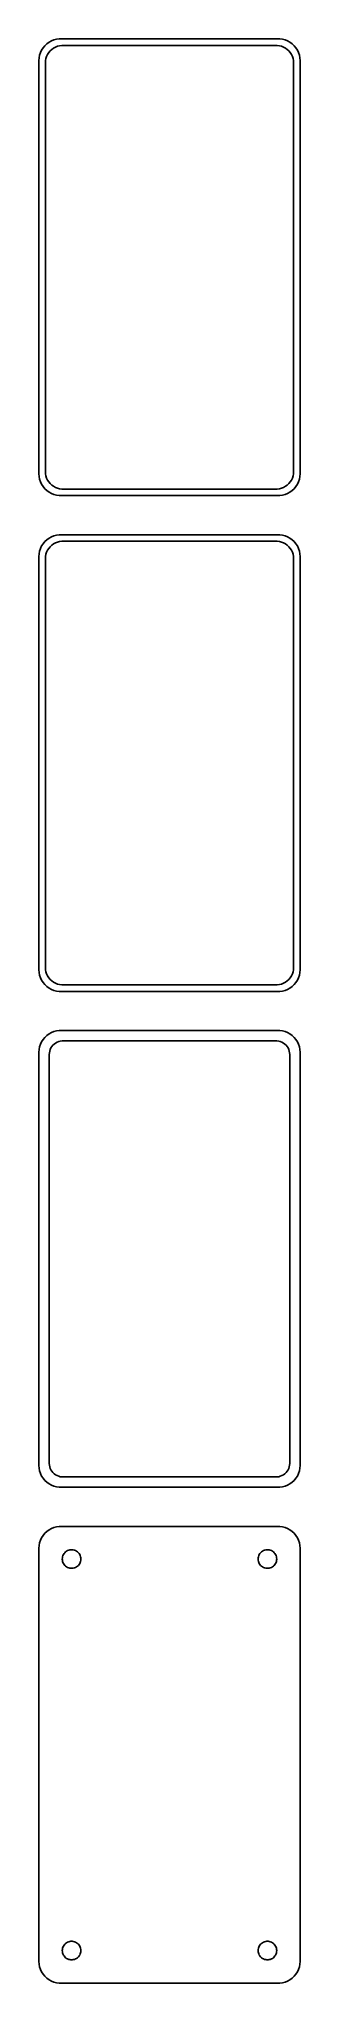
# Model space of a CAD drawing. Header units: metres. Extents: x -30 to 30, y 404 to 850.
import ezdxf

# ---------------------------------------------------------------- set-up
doc = ezdxf.new("R2010")
doc.units = ezdxf.units.M

msp = doc.modelspace()

# ---------------------------------------------------------------- linework, layer by layer
for p, q in [((-28.1871, 849.353), (-28.6448, 848.923)), ((-27.6791, 849.722), (-28.1871, 849.353)), ((-27.1289, 850.024), (-27.6791, 849.722)), ((-26.5451, 850.255), (-27.1289, 850.024)), ((-25.9369, 850.411), (-26.5451, 850.255)), ((-25.3139, 850.49), (-25.9369, 850.411)), ((25.3139, 850.49), (-25.3139, 850.49)), ((25.9369, 850.411), (25.3139, 850.49)), ((26.5451, 850.255), (25.9369, 850.411)), ((27.1289, 850.024), (26.5451, 850.255)), ((27.6791, 849.722), (27.1289, 850.024)), ((28.1871, 849.353), (27.6791, 849.722)), ((28.6448, 848.923), (28.1871, 849.353)), ((-29.9606, 846.127), (-30, 845.5)), ((-30, 845.5), (-30, 750.5)), ((-29.8429, 846.743), (-29.9606, 846.127)), ((-29.6489, 847.341), (-29.8429, 846.743)), ((-29.3815, 847.909), (-29.6489, 847.341)), ((-29.0451, 848.439), (-29.3815, 847.909)), ((-28.6448, 848.923), (-29.0451, 848.439)), ((-28.5, 845), (-28.4684, 845.501)), ((-28.5, 751), (-28.5, 845)), ((-28.4684, 845.501), (-28.3743, 845.995)), ((-28.3743, 845.995), (-28.2191, 846.472)), ((-28.2191, 846.472), (-28.0052, 846.927)), ((-28.0052, 846.927), (-27.7361, 847.351)), ((-27.7361, 847.351), (-27.4159, 847.738)), ((-27.4159, 847.738), (-27.0497, 848.082)), ((-27.0497, 848.082), (-26.6433, 848.377)), ((-26.6433, 848.377), (-26.2031, 848.619)), ((-26.2031, 848.619), (-25.7361, 848.804)), ((-25.7361, 848.804), (-25.2495, 848.929)), ((-25.2495, 848.929), (-24.7512, 848.992)), ((-24.7512, 848.992), (24.7512, 848.992)), ((24.7512, 848.992), (25.2495, 848.929)), ((25.2495, 848.929), (25.7361, 848.804)), ((25.7361, 848.804), (26.2031, 848.619)), ((26.2031, 848.619), (26.6433, 848.377)), ((26.6433, 848.377), (27.0497, 848.082)), ((27.0497, 848.082), (27.4159, 847.738)), ((27.4159, 847.738), (27.7361, 847.351)), ((27.7361, 847.351), (28.0052, 846.927)), ((28.0052, 846.927), (28.2191, 846.472)), ((28.2191, 846.472), (28.3743, 845.995)), ((28.3743, 845.995), (28.4684, 845.501)), ((28.4684, 845.501), (28.5, 845)), ((28.5, 845), (28.5, 751)), ((29.0451, 848.439), (28.6448, 848.923)), ((29.3815, 847.909), (29.0451, 848.439)), ((29.6489, 847.341), (29.3815, 847.909)), ((29.8429, 846.743), (29.6489, 847.341)), ((29.9606, 846.127), (29.8429, 846.743)), ((30, 845.5), (29.9606, 846.127)), ((30, 750.5), (30, 845.5)), ((-28.4684, 750.499), (-28.5, 751)), ((28.5, 751), (28.4684, 750.499)), ((-30, 750.5), (-29.9606, 749.873)), ((-29.9606, 749.873), (-29.8429, 749.257)), ((-29.8429, 749.257), (-29.6489, 748.659)), ((-29.6489, 748.659), (-29.3815, 748.091)), ((-29.3815, 748.091), (-29.0451, 747.561)), ((-29.0451, 747.561), (-28.6448, 747.077)), ((-28.6448, 747.077), (-28.1871, 746.647)), ((-28.3743, 750.005), (-28.4684, 750.499)), ((-28.2191, 749.528), (-28.3743, 750.005)), ((-28.0052, 749.073), (-28.2191, 749.528)), ((-28.1871, 746.647), (-27.6791, 746.278)), ((-27.7361, 748.649), (-28.0052, 749.073)), ((-27.4159, 748.262), (-27.7361, 748.649)), ((-27.0497, 747.918), (-27.4159, 748.262)), ((-26.6433, 747.623), (-27.0497, 747.918)), ((-26.2031, 747.381), (-26.6433, 747.623)), ((-25.7361, 747.196), (-26.2031, 747.381)), ((-25.2495, 747.071), (-25.7361, 747.196)), ((-24.7512, 747.008), (-25.2495, 747.071)), ((24.7512, 747.008), (-24.7512, 747.008)), ((25.2495, 747.071), (24.7512, 747.008)), ((25.7361, 747.196), (25.2495, 747.071)), ((26.2031, 747.381), (25.7361, 747.196)), ((26.6433, 747.623), (26.2031, 747.381)), ((27.0497, 747.918), (26.6433, 747.623)), ((27.4159, 748.262), (27.0497, 747.918)), ((27.7361, 748.649), (27.4159, 748.262)), ((27.6791, 746.278), (28.1871, 746.647)), ((28.0052, 749.073), (27.7361, 748.649)), ((28.2191, 749.528), (28.0052, 749.073)), ((28.1871, 746.647), (28.6448, 747.077)), ((28.3743, 750.005), (28.2191, 749.528)), ((28.4684, 750.499), (28.3743, 750.005)), ((28.6448, 747.077), (29.0451, 747.561)), ((29.0451, 747.561), (29.3815, 748.091)), ((29.3815, 748.091), (29.6489, 748.659)), ((29.6489, 748.659), (29.8429, 749.257)), ((29.8429, 749.257), (29.9606, 749.873)), ((29.9606, 749.873), (30, 750.5)), ((-27.6791, 746.278), (-27.1289, 745.976)), ((-27.1289, 745.976), (-26.5451, 745.745)), ((-26.5451, 745.745), (-25.9369, 745.589)), ((-25.9369, 745.589), (-25.3139, 745.51)), ((-25.3139, 745.51), (25.3139, 745.51)), ((25.3139, 745.51), (25.9369, 745.589)), ((25.9369, 745.589), (26.5451, 745.745)), ((26.5451, 745.745), (27.1289, 745.976)), ((27.1289, 745.976), (27.6791, 746.278)), ((-29.6489, 733.341), (-29.8429, 732.743)), ((-29.3815, 733.909), (-29.6489, 733.341)), ((-29.0451, 734.439), (-29.3815, 733.909)), ((-28.6448, 734.923), (-29.0451, 734.439)), ((-28.1871, 735.353), (-28.6448, 734.923)), ((-27.6791, 735.722), (-28.1871, 735.353)), ((-28.0052, 732.927), (-27.7361, 733.351)), ((-27.7361, 733.351), (-27.4159, 733.738)), ((-27.1289, 736.024), (-27.6791, 735.722)), ((-27.4159, 733.738), (-27.0497, 734.082)), ((-26.5451, 736.255), (-27.1289, 736.024)), ((-27.0497, 734.082), (-26.6433, 734.377)), ((-26.6433, 734.377), (-26.2031, 734.619)), ((-25.9369, 736.411), (-26.5451, 736.255)), ((-26.2031, 734.619), (-25.7361, 734.804)), ((-25.3139, 736.49), (-25.9369, 736.411)), ((-25.7361, 734.804), (-25.2495, 734.929)), ((25.3139, 736.49), (-25.3139, 736.49)), ((-25.2495, 734.929), (-24.7512, 734.992)), ((-24.7512, 734.992), (24.7512, 734.992)), ((24.7512, 734.992), (25.2495, 734.929)), ((25.2495, 734.929), (25.7361, 734.804)), ((25.9369, 736.411), (25.3139, 736.49)), ((25.7361, 734.804), (26.2031, 734.619)), ((26.5451, 736.255), (25.9369, 736.411)), ((26.2031, 734.619), (26.6433, 734.377)), ((27.1289, 736.024), (26.5451, 736.255)), ((26.6433, 734.377), (27.0497, 734.082)), ((27.0497, 734.082), (27.4159, 733.738)), ((27.6791, 735.722), (27.1289, 736.024)), ((27.4159, 733.738), (27.7361, 733.351)), ((28.1871, 735.353), (27.6791, 735.722)), ((27.7361, 733.351), (28.0052, 732.927)), ((28.6448, 734.923), (28.1871, 735.353)), ((29.0451, 734.439), (28.6448, 734.923)), ((29.3815, 733.909), (29.0451, 734.439)), ((29.6489, 733.341), (29.3815, 733.909)), ((29.8429, 732.743), (29.6489, 733.341)), ((-29.9606, 732.127), (-30, 731.5)), ((-30, 731.5), (-30, 636.5)), ((-29.8429, 732.743), (-29.9606, 732.127)), ((-28.5, 731), (-28.4684, 731.501)), ((-28.5, 637), (-28.5, 731)), ((-28.4684, 731.501), (-28.3743, 731.995)), ((-28.3743, 731.995), (-28.2191, 732.472)), ((-28.2191, 732.472), (-28.0052, 732.927)), ((28.0052, 732.927), (28.2191, 732.472)), ((28.2191, 732.472), (28.3743, 731.995)), ((28.3743, 731.995), (28.4684, 731.501)), ((28.4684, 731.501), (28.5, 731)), ((28.5, 731), (28.5, 637)), ((29.9606, 732.127), (29.8429, 732.743)), ((30, 731.5), (29.9606, 732.127)), ((30, 636.5), (30, 731.5)), ((-30, 636.5), (-29.9606, 635.873)), ((-29.9606, 635.873), (-29.8429, 635.257)), ((-29.8429, 635.257), (-29.6489, 634.659)), ((-28.4684, 636.499), (-28.5, 637)), ((-28.3743, 636.005), (-28.4684, 636.499)), ((-28.2191, 635.528), (-28.3743, 636.005)), ((-28.0052, 635.073), (-28.2191, 635.528)), ((-27.7361, 634.649), (-28.0052, 635.073)), ((28.0052, 635.073), (27.7361, 634.649)), ((28.2191, 635.528), (28.0052, 635.073)), ((28.3743, 636.005), (28.2191, 635.528)), ((28.4684, 636.499), (28.3743, 636.005)), ((28.5, 637), (28.4684, 636.499)), ((29.6489, 634.659), (29.8429, 635.257)), ((29.8429, 635.257), (29.9606, 635.873)), ((29.9606, 635.873), (30, 636.5)), ((-29.6489, 634.659), (-29.3815, 634.091)), ((-29.3815, 634.091), (-29.0451, 633.561)), ((-29.0451, 633.561), (-28.6448, 633.077)), ((-28.6448, 633.077), (-28.1871, 632.647)), ((-28.1871, 632.647), (-27.6791, 632.278)), ((-27.4159, 634.262), (-27.7361, 634.649)), ((-27.6791, 632.278), (-27.1289, 631.976)), ((-27.0497, 633.918), (-27.4159, 634.262)), ((-27.1289, 631.976), (-26.5451, 631.745)), ((-26.6433, 633.623), (-27.0497, 633.918)), ((-26.2031, 633.381), (-26.6433, 633.623)), ((-26.5451, 631.745), (-25.9369, 631.589)), ((-25.7361, 633.196), (-26.2031, 633.381)), ((-25.9369, 631.589), (-25.3139, 631.51)), ((-25.2495, 633.071), (-25.7361, 633.196)), ((-25.3139, 631.51), (25.3139, 631.51)), ((-24.7512, 633.008), (-25.2495, 633.071)), ((24.7512, 633.008), (-24.7512, 633.008)), ((25.2495, 633.071), (24.7512, 633.008)), ((25.7361, 633.196), (25.2495, 633.071)), ((25.3139, 631.51), (25.9369, 631.589)), ((26.2031, 633.381), (25.7361, 633.196)), ((25.9369, 631.589), (26.5451, 631.745)), ((26.6433, 633.623), (26.2031, 633.381)), ((26.5451, 631.745), (27.1289, 631.976)), ((27.0497, 633.918), (26.6433, 633.623)), ((27.4159, 634.262), (27.0497, 633.918)), ((27.1289, 631.976), (27.6791, 632.278)), ((27.7361, 634.649), (27.4159, 634.262)), ((27.6791, 632.278), (28.1871, 632.647)), ((28.1871, 632.647), (28.6448, 633.077)), ((28.6448, 633.077), (29.0451, 633.561)), ((29.0451, 633.561), (29.3815, 634.091)), ((29.3815, 634.091), (29.6489, 634.659)), ((-28.1871, 621.353), (-28.6448, 620.923)), ((-27.6791, 621.722), (-28.1871, 621.353)), ((-27.1289, 622.024), (-27.6791, 621.722)), ((-26.5451, 622.255), (-27.1289, 622.024)), ((-25.9369, 622.411), (-26.5451, 622.255)), ((-25.3139, 622.49), (-25.9369, 622.411)), ((25.3139, 622.49), (-25.3139, 622.49)), ((25.9369, 622.411), (25.3139, 622.49)), ((26.5451, 622.255), (25.9369, 622.411)), ((27.1289, 622.024), (26.5451, 622.255)), ((27.6791, 621.722), (27.1289, 622.024)), ((28.1871, 621.353), (27.6791, 621.722)), ((28.6448, 620.923), (28.1871, 621.353)), ((-29.9606, 618.127), (-30, 617.5)), ((-30, 617.5), (-30, 522.5)), ((-29.8429, 618.743), (-29.9606, 618.127)), ((-29.6489, 619.341), (-29.8429, 618.743)), ((-29.3815, 619.909), (-29.6489, 619.341)), ((-29.0451, 620.439), (-29.3815, 619.909)), ((-28.6448, 620.923), (-29.0451, 620.439)), ((-27.6129, 617), (-27.5884, 617.39)), ((-27.6129, 523), (-27.6129, 617)), ((-27.5884, 617.39), (-27.5151, 617.774)), ((-27.5151, 617.774), (-27.3943, 618.146)), ((-27.3943, 618.146), (-27.2279, 618.5)), ((-27.2279, 618.5), (-27.0184, 618.83)), ((-27.0184, 618.83), (-26.7692, 619.131)), ((-26.7692, 619.131), (-26.4842, 619.399)), ((-26.4842, 619.399), (-26.168, 619.628)), ((-26.168, 619.628), (-25.8254, 619.817)), ((-25.8254, 619.817), (-25.4619, 619.961)), ((-25.4619, 619.961), (-25.0833, 620.058)), ((-25.0833, 620.058), (-24.6954, 620.107)), ((-24.6954, 620.107), (24.6954, 620.107)), ((24.6954, 620.107), (25.0833, 620.058)), ((25.0833, 620.058), (25.4619, 619.961)), ((25.4619, 619.961), (25.8254, 619.817)), ((25.8254, 619.817), (26.168, 619.628)), ((26.168, 619.628), (26.4842, 619.399)), ((26.4842, 619.399), (26.7692, 619.131)), ((26.7692, 619.131), (27.0184, 618.83)), ((27.0184, 618.83), (27.2279, 618.5)), ((27.2279, 618.5), (27.3943, 618.146)), ((27.3943, 618.146), (27.5151, 617.774)), ((27.5151, 617.774), (27.5884, 617.39)), ((27.5884, 617.39), (27.6129, 617)), ((27.6129, 617), (27.6129, 523)), ((29.0451, 620.439), (28.6448, 620.923)), ((29.3815, 619.909), (29.0451, 620.439)), ((29.6489, 619.341), (29.3815, 619.909)), ((29.8429, 618.743), (29.6489, 619.341)), ((29.9606, 618.127), (29.8429, 618.743)), ((30, 617.5), (29.9606, 618.127)), ((30, 522.5), (30, 617.5)), ((-27.5884, 522.61), (-27.6129, 523)), ((27.6129, 523), (27.5884, 522.61)), ((-30, 522.5), (-29.9606, 521.873)), ((-29.9606, 521.873), (-29.8429, 521.257)), ((-29.8429, 521.257), (-29.6489, 520.659)), ((-29.6489, 520.659), (-29.3815, 520.091)), ((-29.3815, 520.091), (-29.0451, 519.561)), ((-29.0451, 519.561), (-28.6448, 519.077)), ((-28.6448, 519.077), (-28.1871, 518.647)), ((-28.1871, 518.647), (-27.6791, 518.278)), ((-27.5151, 522.226), (-27.5884, 522.61)), ((-27.3943, 521.854), (-27.5151, 522.226)), ((-27.2279, 521.5), (-27.3943, 521.854)), ((-27.0184, 521.17), (-27.2279, 521.5)), ((-26.7692, 520.869), (-27.0184, 521.17)), ((-26.4842, 520.601), (-26.7692, 520.869)), ((-26.168, 520.372), (-26.4842, 520.601)), ((-25.8254, 520.183), (-26.168, 520.372)), ((-25.4619, 520.039), (-25.8254, 520.183)), ((-25.0833, 519.942), (-25.4619, 520.039)), ((-24.6954, 519.893), (-25.0833, 519.942)), ((24.6954, 519.893), (-24.6954, 519.893)), ((25.0833, 519.942), (24.6954, 519.893)), ((25.4619, 520.039), (25.0833, 519.942)), ((25.8254, 520.183), (25.4619, 520.039)), ((26.168, 520.372), (25.8254, 520.183)), ((26.4842, 520.601), (26.168, 520.372)), ((26.7692, 520.869), (26.4842, 520.601)), ((27.0184, 521.17), (26.7692, 520.869)), ((27.2279, 521.5), (27.0184, 521.17)), ((27.3943, 521.854), (27.2279, 521.5)), ((27.5151, 522.226), (27.3943, 521.854)), ((27.5884, 522.61), (27.5151, 522.226)), ((27.6791, 518.278), (28.1871, 518.647)), ((28.1871, 518.647), (28.6448, 519.077)), ((28.6448, 519.077), (29.0451, 519.561)), ((29.0451, 519.561), (29.3815, 520.091)), ((29.3815, 520.091), (29.6489, 520.659)), ((29.6489, 520.659), (29.8429, 521.257)), ((29.8429, 521.257), (29.9606, 521.873)), ((29.9606, 521.873), (30, 522.5)), ((-27.6791, 518.278), (-27.1289, 517.976)), ((-27.1289, 517.976), (-26.5451, 517.745)), ((-26.5451, 517.745), (-25.9369, 517.589)), ((-25.9369, 517.589), (-25.3139, 517.51)), ((-25.3139, 517.51), (25.3139, 517.51)), ((25.3139, 517.51), (25.9369, 517.589)), ((25.9369, 517.589), (26.5451, 517.745)), ((26.5451, 517.745), (27.1289, 517.976)), ((27.1289, 517.976), (27.6791, 518.278)), ((-29.6489, 505.341), (-29.8429, 504.743)), ((-29.3815, 505.909), (-29.6489, 505.341)), ((-29.0451, 506.439), (-29.3815, 505.909)), ((-28.6448, 506.923), (-29.0451, 506.439)), ((-28.1871, 507.353), (-28.6448, 506.923)), ((-27.6791, 507.722), (-28.1871, 507.353)), ((-27.1289, 508.024), (-27.6791, 507.722)), ((-26.5451, 508.255), (-27.1289, 508.024)), ((-25.9369, 508.411), (-26.5451, 508.255)), ((-25.3139, 508.49), (-25.9369, 508.411)), ((25.3139, 508.49), (-25.3139, 508.49)), ((25.9369, 508.411), (25.3139, 508.49)), ((26.5451, 508.255), (25.9369, 508.411)), ((27.1289, 508.024), (26.5451, 508.255)), ((27.6791, 507.722), (27.1289, 508.024)), ((28.1871, 507.353), (27.6791, 507.722)), ((28.6448, 506.923), (28.1871, 507.353)), ((29.0451, 506.439), (28.6448, 506.923)), ((29.3815, 505.909), (29.0451, 506.439)), ((29.6489, 505.341), (29.3815, 505.909)), ((29.8429, 504.743), (29.6489, 505.341)), ((-29.9606, 504.127), (-30, 503.5)), ((-30, 503.5), (-30, 408.5)), ((-29.8429, 504.743), (-29.9606, 504.127)), ((-24.6353, 501), (-24.6185, 501.268)), ((-24.6185, 500.732), (-24.6353, 501)), ((-24.6185, 501.268), (-24.5682, 501.531)), ((-24.5682, 500.469), (-24.6185, 500.732)), ((-24.5682, 501.531), (-24.4853, 501.786)), ((-24.4853, 501.786), (-24.3712, 502.029)), ((-24.3712, 502.029), (-24.2275, 502.255)), ((-24.2275, 502.255), (-24.0565, 502.462)), ((-24.0565, 502.462), (-23.8611, 502.645)), ((-23.8611, 502.645), (-23.6441, 502.803)), ((-23.6441, 502.803), (-23.4091, 502.932)), ((-23.4091, 502.932), (-23.1598, 503.031)), ((-23.1598, 503.031), (-22.9001, 503.097)), ((-22.9001, 503.097), (-22.6341, 503.131)), ((-22.6341, 503.131), (-22.3659, 503.131)), ((-22.3659, 503.131), (-22.0999, 503.097)), ((-22.0999, 503.097), (-21.8401, 503.031)), ((-21.8401, 503.031), (-21.5908, 502.932)), ((-21.5908, 502.932), (-21.3559, 502.803)), ((-21.3559, 502.803), (-21.1389, 502.645)), ((-21.1389, 502.645), (-20.9434, 502.462)), ((-20.9434, 502.462), (-20.7725, 502.255)), ((-20.7725, 502.255), (-20.6288, 502.029)), ((-20.6288, 502.029), (-20.5146, 501.786)), ((-20.5146, 501.786), (-20.4318, 501.531)), ((-20.4318, 501.531), (-20.3815, 501.268)), ((-20.3815, 500.732), (-20.4318, 500.469)), ((-20.3815, 501.268), (-20.3647, 501)), ((-20.3647, 501), (-20.3815, 500.732)), ((20.3647, 501), (20.3815, 501.268)), ((20.3815, 500.732), (20.3647, 501)), ((20.3815, 501.268), (20.4318, 501.531)), ((20.4318, 500.469), (20.3815, 500.732)), ((20.4318, 501.531), (20.5146, 501.786)), ((20.5146, 501.786), (20.6288, 502.029)), ((20.6288, 502.029), (20.7725, 502.255)), ((20.7725, 502.255), (20.9434, 502.462)), ((20.9434, 502.462), (21.1389, 502.645)), ((21.1389, 502.645), (21.3559, 502.803)), ((21.3559, 502.803), (21.5908, 502.932)), ((21.5908, 502.932), (21.8401, 503.031)), ((21.8401, 503.031), (22.0999, 503.097)), ((22.0999, 503.097), (22.3659, 503.131)), ((22.3659, 503.131), (22.6341, 503.131)), ((22.6341, 503.131), (22.9001, 503.097)), ((22.9001, 503.097), (23.1598, 503.031)), ((23.1598, 503.031), (23.4091, 502.932)), ((23.4091, 502.932), (23.6441, 502.803)), ((23.6441, 502.803), (23.8611, 502.645)), ((23.8611, 502.645), (24.0565, 502.462)), ((24.0565, 502.462), (24.2275, 502.255)), ((24.2275, 502.255), (24.3712, 502.029)), ((24.3712, 502.029), (24.4853, 501.786)), ((24.4853, 501.786), (24.5682, 501.531)), ((24.5682, 501.531), (24.6185, 501.268)), ((24.6185, 500.732), (24.5682, 500.469)), ((24.6185, 501.268), (24.6353, 501)), ((24.6353, 501), (24.6185, 500.732)), ((29.9606, 504.127), (29.8429, 504.743)), ((30, 503.5), (29.9606, 504.127)), ((30, 408.5), (30, 503.5)), ((-24.4853, 500.214), (-24.5682, 500.469)), ((-24.3712, 499.971), (-24.4853, 500.214)), ((-24.2275, 499.745), (-24.3712, 499.971)), ((-24.0565, 499.538), (-24.2275, 499.745)), ((-23.8611, 499.355), (-24.0565, 499.538)), ((-23.6441, 499.197), (-23.8611, 499.355)), ((-23.4091, 499.068), (-23.6441, 499.197)), ((-23.1598, 498.969), (-23.4091, 499.068)), ((-22.9001, 498.903), (-23.1598, 498.969)), ((-22.6341, 498.869), (-22.9001, 498.903)), ((-22.3659, 498.869), (-22.6341, 498.869)), ((-22.0999, 498.903), (-22.3659, 498.869)), ((-21.8401, 498.969), (-22.0999, 498.903)), ((-21.5908, 499.068), (-21.8401, 498.969)), ((-21.3559, 499.197), (-21.5908, 499.068)), ((-21.1389, 499.355), (-21.3559, 499.197)), ((-20.9434, 499.538), (-21.1389, 499.355)), ((-20.7725, 499.745), (-20.9434, 499.538)), ((-20.6288, 499.971), (-20.7725, 499.745)), ((-20.5146, 500.214), (-20.6288, 499.971)), ((-20.4318, 500.469), (-20.5146, 500.214)), ((20.5146, 500.214), (20.4318, 500.469)), ((20.6288, 499.971), (20.5146, 500.214)), ((20.7725, 499.745), (20.6288, 499.971)), ((20.9434, 499.538), (20.7725, 499.745)), ((21.1389, 499.355), (20.9434, 499.538)), ((21.3559, 499.197), (21.1389, 499.355)), ((21.5908, 499.068), (21.3559, 499.197)), ((21.8401, 498.969), (21.5908, 499.068)), ((22.0999, 498.903), (21.8401, 498.969)), ((22.3659, 498.869), (22.0999, 498.903)), ((22.6341, 498.869), (22.3659, 498.869)), ((22.9001, 498.903), (22.6341, 498.869)), ((23.1598, 498.969), (22.9001, 498.903)), ((23.4091, 499.068), (23.1598, 498.969)), ((23.6441, 499.197), (23.4091, 499.068)), ((23.8611, 499.355), (23.6441, 499.197)), ((24.0565, 499.538), (23.8611, 499.355)), ((24.2275, 499.745), (24.0565, 499.538)), ((24.3712, 499.971), (24.2275, 499.745)), ((24.4853, 500.214), (24.3712, 499.971)), ((24.5682, 500.469), (24.4853, 500.214)), ((-24.6353, 411), (-24.6185, 411.268)), ((-24.6185, 411.268), (-24.5682, 411.531)), ((-24.5682, 411.531), (-24.4853, 411.786)), ((-24.4853, 411.786), (-24.3712, 412.029)), ((-24.3712, 412.029), (-24.2275, 412.255)), ((-24.2275, 412.255), (-24.0565, 412.462)), ((-24.0565, 412.462), (-23.8611, 412.645)), ((-23.8611, 412.645), (-23.6441, 412.803)), ((-23.6441, 412.803), (-23.4091, 412.932)), ((-23.4091, 412.932), (-23.1598, 413.031)), ((-23.1598, 413.031), (-22.9001, 413.097)), ((-22.9001, 413.097), (-22.6341, 413.131)), ((-22.6341, 413.131), (-22.3659, 413.131)), ((-22.3659, 413.131), (-22.0999, 413.097)), ((-22.0999, 413.097), (-21.8401, 413.031)), ((-21.8401, 413.031), (-21.5908, 412.932)), ((-21.5908, 412.932), (-21.3559, 412.803)), ((-21.3559, 412.803), (-21.1389, 412.645)), ((-21.1389, 412.645), (-20.9434, 412.462)), ((-20.9434, 412.462), (-20.7725, 412.255)), ((-20.7725, 412.255), (-20.6288, 412.029)), ((-20.6288, 412.029), (-20.5146, 411.786)), ((-20.5146, 411.786), (-20.4318, 411.531)), ((-20.4318, 411.531), (-20.3815, 411.268)), ((-20.3815, 411.268), (-20.3647, 411)), ((20.3647, 411), (20.3815, 411.268)), ((20.3815, 411.268), (20.4318, 411.531)), ((20.4318, 411.531), (20.5146, 411.786)), ((20.5146, 411.786), (20.6288, 412.029)), ((20.6288, 412.029), (20.7725, 412.255)), ((20.7725, 412.255), (20.9434, 412.462)), ((20.9434, 412.462), (21.1389, 412.645)), ((21.1389, 412.645), (21.3559, 412.803)), ((21.3559, 412.803), (21.5908, 412.932)), ((21.5908, 412.932), (21.8401, 413.031)), ((21.8401, 413.031), (22.0999, 413.097)), ((22.0999, 413.097), (22.3659, 413.131)), ((22.3659, 413.131), (22.6341, 413.131)), ((22.6341, 413.131), (22.9001, 413.097)), ((22.9001, 413.097), (23.1598, 413.031)), ((23.1598, 413.031), (23.4091, 412.932)), ((23.4091, 412.932), (23.6441, 412.803)), ((23.6441, 412.803), (23.8611, 412.645)), ((23.8611, 412.645), (24.0565, 412.462)), ((24.0565, 412.462), (24.2275, 412.255)), ((24.2275, 412.255), (24.3712, 412.029)), ((24.3712, 412.029), (24.4853, 411.786)), ((24.4853, 411.786), (24.5682, 411.531)), ((24.5682, 411.531), (24.6185, 411.268)), ((24.6185, 411.268), (24.6353, 411)), ((-30, 408.5), (-29.9606, 407.873)), ((-29.9606, 407.873), (-29.8429, 407.257)), ((-29.8429, 407.257), (-29.6489, 406.659)), ((-24.6185, 410.732), (-24.6353, 411)), ((-24.5682, 410.469), (-24.6185, 410.732)), ((-24.4853, 410.214), (-24.5682, 410.469)), ((-24.3712, 409.971), (-24.4853, 410.214)), ((-24.2275, 409.745), (-24.3712, 409.971)), ((-24.0565, 409.538), (-24.2275, 409.745)), ((-23.8611, 409.355), (-24.0565, 409.538)), ((-23.6441, 409.197), (-23.8611, 409.355)), ((-23.4091, 409.068), (-23.6441, 409.197)), ((-23.1598, 408.969), (-23.4091, 409.068)), ((-22.9001, 408.903), (-23.1598, 408.969)), ((-22.6341, 408.869), (-22.9001, 408.903)), ((-22.3659, 408.869), (-22.6341, 408.869)), ((-22.0999, 408.903), (-22.3659, 408.869)), ((-21.8401, 408.969), (-22.0999, 408.903)), ((-21.5908, 409.068), (-21.8401, 408.969)), ((-21.3559, 409.197), (-21.5908, 409.068)), ((-21.1389, 409.355), (-21.3559, 409.197)), ((-20.9434, 409.538), (-21.1389, 409.355)), ((-20.7725, 409.745), (-20.9434, 409.538)), ((-20.6288, 409.971), (-20.7725, 409.745)), ((-20.5146, 410.214), (-20.6288, 409.971)), ((-20.4318, 410.469), (-20.5146, 410.214)), ((-20.3815, 410.732), (-20.4318, 410.469)), ((-20.3647, 411), (-20.3815, 410.732)), ((20.3815, 410.732), (20.3647, 411)), ((20.4318, 410.469), (20.3815, 410.732)), ((20.5146, 410.214), (20.4318, 410.469)), ((20.6288, 409.971), (20.5146, 410.214)), ((20.7725, 409.745), (20.6288, 409.971)), ((20.9434, 409.538), (20.7725, 409.745)), ((21.1389, 409.355), (20.9434, 409.538)), ((21.3559, 409.197), (21.1389, 409.355)), ((21.5908, 409.068), (21.3559, 409.197)), ((21.8401, 408.969), (21.5908, 409.068)), ((22.0999, 408.903), (21.8401, 408.969)), ((22.3659, 408.869), (22.0999, 408.903)), ((22.6341, 408.869), (22.3659, 408.869)), ((22.9001, 408.903), (22.6341, 408.869)), ((23.1598, 408.969), (22.9001, 408.903)), ((23.4091, 409.068), (23.1598, 408.969)), ((23.6441, 409.197), (23.4091, 409.068)), ((23.8611, 409.355), (23.6441, 409.197)), ((24.0565, 409.538), (23.8611, 409.355)), ((24.2275, 409.745), (24.0565, 409.538)), ((24.3712, 409.971), (24.2275, 409.745)), ((24.4853, 410.214), (24.3712, 409.971)), ((24.5682, 410.469), (24.4853, 410.214)), ((24.6185, 410.732), (24.5682, 410.469)), ((24.6353, 411), (24.6185, 410.732)), ((29.6489, 406.659), (29.8429, 407.257)), ((29.8429, 407.257), (29.9606, 407.873)), ((29.9606, 407.873), (30, 408.5)), ((-29.6489, 406.659), (-29.3815, 406.091)), ((-29.3815, 406.091), (-29.0451, 405.561)), ((-29.0451, 405.561), (-28.6448, 405.077)), ((-28.6448, 405.077), (-28.1871, 404.647)), ((-28.1871, 404.647), (-27.6791, 404.278)), ((-27.6791, 404.278), (-27.1289, 403.976)), ((-27.1289, 403.976), (-26.5451, 403.745)), ((-26.5451, 403.745), (-25.9369, 403.589)), ((-25.9369, 403.589), (-25.3139, 403.51)), ((-25.3139, 403.51), (25.3139, 403.51)), ((25.3139, 403.51), (25.9369, 403.589)), ((25.9369, 403.589), (26.5451, 403.745)), ((26.5451, 403.745), (27.1289, 403.976)), ((27.1289, 403.976), (27.6791, 404.278)), ((27.6791, 404.278), (28.1871, 404.647)), ((28.1871, 404.647), (28.6448, 405.077)), ((28.6448, 405.077), (29.0451, 405.561)), ((29.0451, 405.561), (29.3815, 406.091)), ((29.3815, 406.091), (29.6489, 406.659))]:
    msp.add_line(p, q)

doc.saveas('drawing.dxf')
